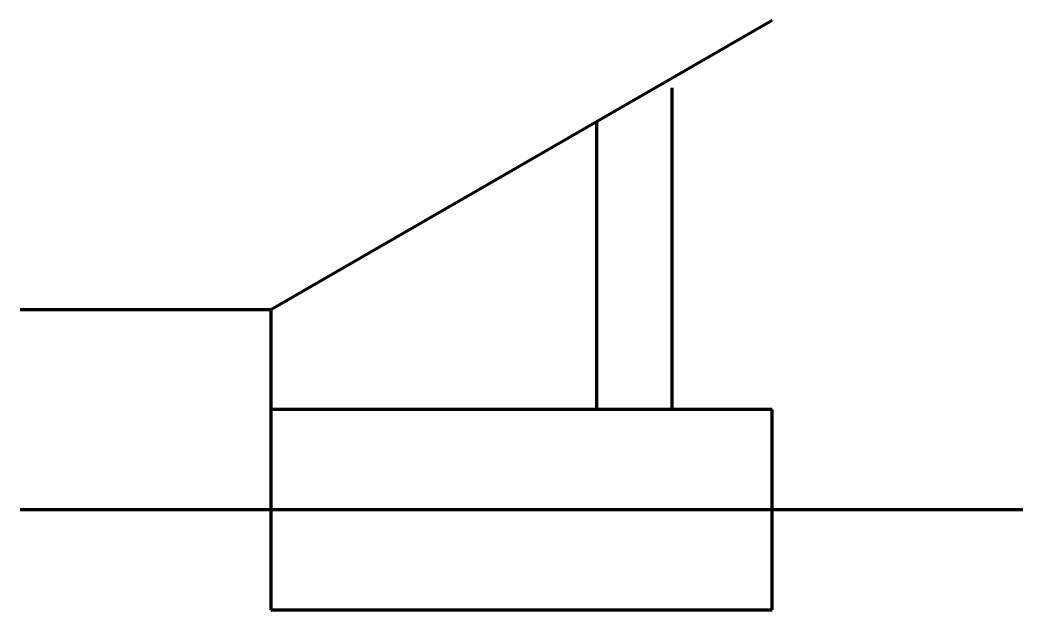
# Model space of a CAD drawing. Header units: millimetres. Extents: x 0 to 20, y -2 to 9.8.
import ezdxf

# ---------------------------------------------------------------- set-up
doc = ezdxf.new("R2010")
doc.units = ezdxf.units.MM
doc.layers.get('0').update_dxf_attribs({"linetype": 'CONTINUOUS', "lineweight": 0})

msp = doc.modelspace()

# ---------------------------------------------------------------- linework, layer by layer
at = {"color": 7, "linetype": 'CONTINUOUS', "lineweight": 70}
for p, q in [((5, 4), (15, 9.774)), ((13, 8.419), (13, 2)), ((11.5, 2), (11.5, 7.753)), ((0, 4), (5, 4)), ((5, 4), (5, 2)), ((15, 2), (5, 2)), ((5, 2), (5, -2)), ((15, -2), (15, 2)), ((20, 0), (0, 0)), ((5, -2), (15, -2))]:
    msp.add_line(p, q, dxfattribs=at)

doc.saveas('drawing.dxf')
